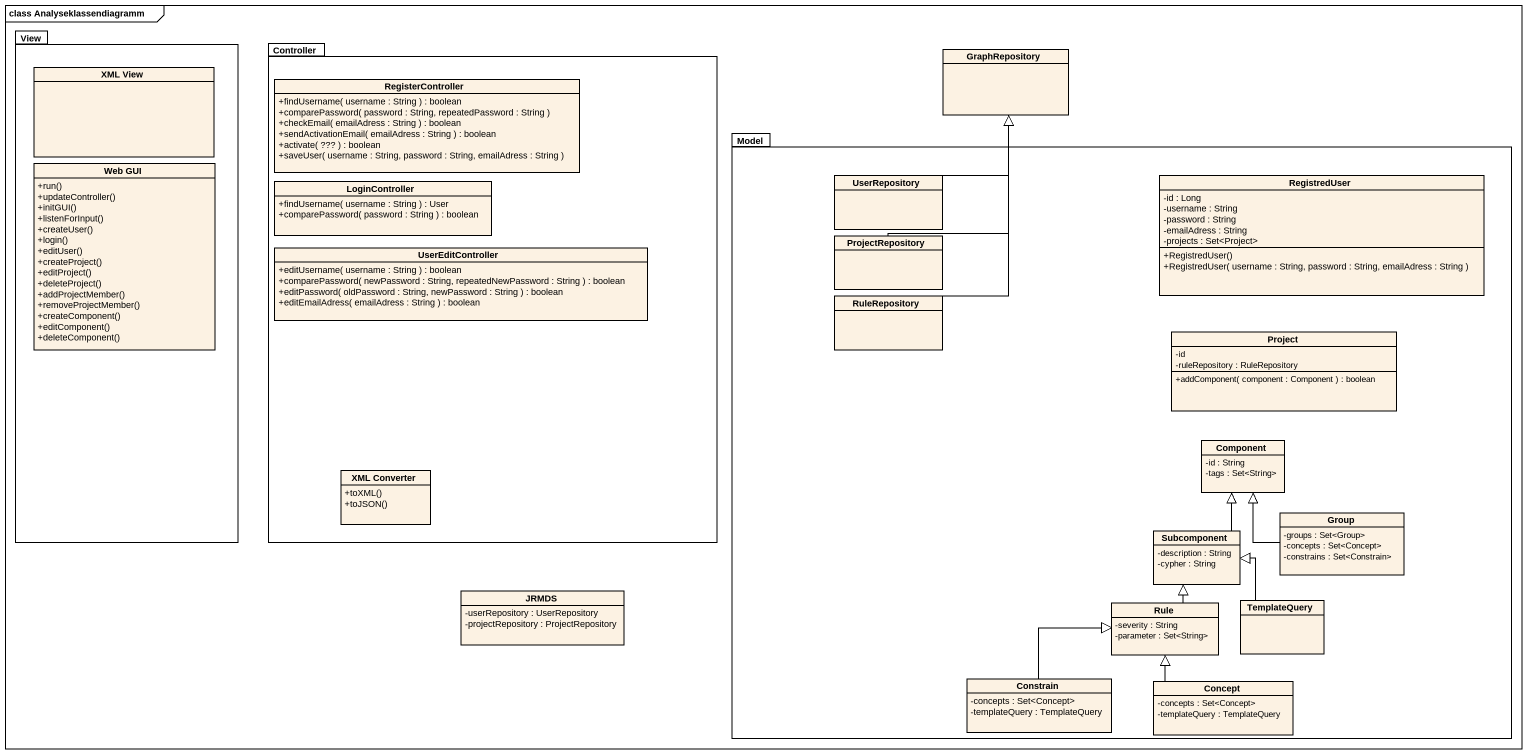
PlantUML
@startuml
mainframe class Analyseklassendiagramm
hide circle
hide empty members
skinparam classAttributeIconSize 0
package View {
  class "XML View" as XML_View
  class "Web GUI" as Web_GUI {
    +run()
    +updateController()
    +initGUI()
    +listenForInput()
    +createUser()
    +login()
    +editUser()
    +createProject()
    +editProject()
    +deleteProject()
    +addProjectMember()
    +removeProjectMember()
    +createComponent()
    +editComponent()
    +deleteComponent()
  }
}
package Controller {
  class RegisterController {
    +findUsername( username : String ) : boolean
    +comparePassword( password : String, repeatedPassword : String )
    +checkEmail( emailAdress : String ) : boolean
    +sendActivationEmail( emailAdress : String ) : boolean
    +activate( ??? ) : boolean
    +saveUser( username : String, password : String, emailAdress : String )
  }
  class LoginController {
    +findUsername( username : String ) : User
    +comparePassword( password : String ) : boolean
  }
  class UserEditController {
    +editUsername( username : String ) : boolean
    +comparePassword( newPassword : String, repeatedNewPassword : String ) : boolean
    +editPassword( oldPassword : String, newPassword : String ) : boolean
    +editEmailAdress( emailAdress : String ) : boolean
  }
  class "XML Converter" as XML_Converter {
    +toXML()
    +toJSON()
  }
}
class GraphRepository
package Model {
  class UserRepository
  class RegistredUser {
    -id : Long
    -username : String
    -password : String
    -emailAdress : String
    -projects : Set<Project>
    +RegistredUser()
    +RegistredUser( username : String, password : String, emailAdress : String )
  }
  class ProjectRepository
  class RuleRepository
  class Project {
    -id
    -ruleRepository : RuleRepository
    +addComponent( component : Component ) : boolean
  }
  class "Component" as Component_ {
    -id : String
    -tags : Set<String>
  }
  class Subcomponent {
    -description : String
    -cypher : String
  }
  class "Group" as Group_ {
    -groups : Set<Group>
    -concepts : Set<Concept>
    -constrains : Set<Constrain>
  }
  class Rule {
    -severity : String
    -parameter : Set<String>
  }
  class TemplateQuery
  class Constrain {
    -concepts : Set<Concept>
    -templateQuery : TemplateQuery
  }
  class Concept {
    -concepts : Set<Concept>
    -templateQuery : TemplateQuery
  }
}
class JRMDS {
  -userRepository : UserRepository
  -projectRepository : ProjectRepository
}
UserRepository -up-|> GraphRepository
ProjectRepository -up-|> GraphRepository
RuleRepository -up-|> GraphRepository
Subcomponent -up-|> Component_
Group_ -up-|> Component_
Rule -up-|> Subcomponent
TemplateQuery -up-|> Subcomponent
Constrain -up-|> Rule
Concept -up-|> Rule
@enduml
